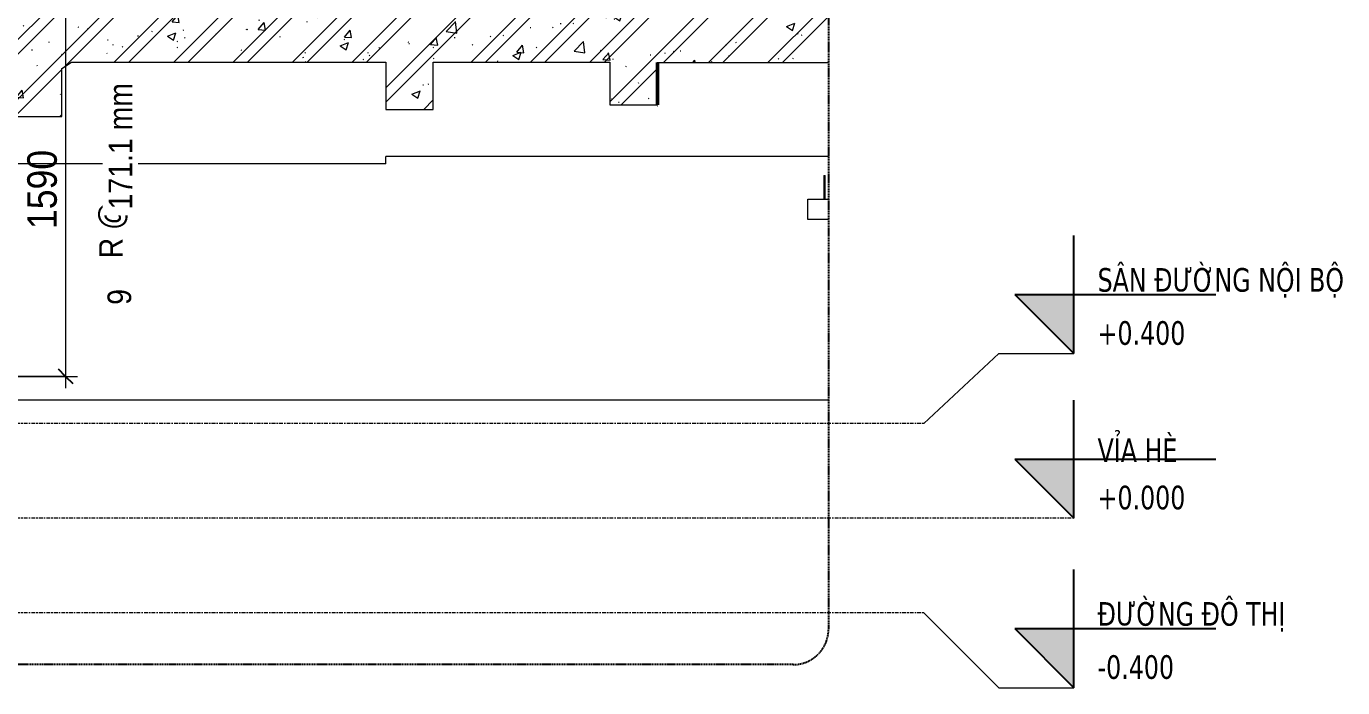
# Model space of a CAD drawing. Header units: millimetres. Extents: x 74302 to 149682, y -1785 to 49068.
# Drawn here: x 144115 to 149682, y -717 to 2082 of the extents above; entities that cross this region are included whole.
import ezdxf

# ---------------------------------------------------------------- set-up
doc = ezdxf.new("R2010")
doc.units = ezdxf.units.MM
doc.linetypes.add('Centre', pattern=[31.75, 6.35, -4.7625, 15.875, -4.7625])
doc.linetypes.add('Hidden', pattern=[7.14375, 4.7625, -2.38125])
for name, color, linetype, lineweight in [('0-3', 90, 'Continuous', 5), ('A-ANNO-DIMS', 211, 'Continuous', 9), ('A-ANNO-DIMS-50', 211, 'Continuous', 9), ('A-DETL-GENF', 92, 'Continuous', 18), ('A-DETL-GENF-3', 92, 'Hidden', 25), ('A-DETL-GENF-4', 9, 'Continuous', 18), ('A-DETL-THIN', 151, 'Continuous', 18), ('A-FLOR-LEVL', 51, 'Continuous', 9), ('A-FLOR-LEVL-1', 51, 'Continuous', 25), ('A-FLOR-LEVL-2', 51, 'Centre', 9), ('A-WALL', 113, 'Continuous', 18), ('E-LITE-EQPM', 33, 'Continuous', 18), ('S-BEAM-1', 71, 'Continuous', 5), ('S-BEAM-2', 7, 'Continuous', 18), ('S-BEAM-3', 10, 'Continuous', 50), ('S-STRS-IDEN-1', 31, 'Continuous', 9)]:
    doc.layers.add(name, color=color, linetype=linetype, lineweight=lineweight)
doc.styles.add('Tahoma_B_1', font='tahomabd.ttf', dxfattribs={"width": 0.85, "height": 100})
doc.styles.add('UTM Avo', font='', dxfattribs={"width": 0.9, "height": 125})
doc.styles.add('UTM Avo_1', font='', dxfattribs={"width": 0.9, "height": 100})
doc.styles.get('UTM Avo').set_extended_font_data('UTM Avo')
doc.styles.get('UTM Avo_1').set_extended_font_data('UTM Avo')
doc.dimstyles.new('1_Dim_chi_tiet_2_5', dxfattribs={"dimscale": 304.8, "dimtxt": 124.912619, "dimasz": 0.19685, "dimexe": 0.164042, "dimexo": 0.0625, "dimgap": 0.016404, "dimtad": 1, "dimdec": 0, "dimrnd": 5, "dimzin": 0, "dimdsep": 46, "dimtxsty": 'UTM Avo', "dimblk1": 'OBLIQUE', "dimblk2": 'OBLIQUE', "dimsah": 1, "dimcen": 0.09, "dimdle": 0.164042, "dimazin": 0, "dimtfac": 1, "dimtdec": 4, "dimtix": 1, "dimtmove": 0, "dimatfit": 3, "dimfxl": 0.328084, "dimfxlon": 1, "dimtvp": 1, "dimtolj": 1, "dimtzin": 0, "dimarcsym": 2})

# ---------------------------------------------------------------- blocks, each defined once
blk = doc.blocks.new('NCV_TKTC_KET CAU_rvt-7-TKCS_SẢNH - BẬC CẤP 5 - MẶT CẮT')
at = {"layer": 'S-BEAM-1'}
blk.add_hatch(color=256, dxfattribs=at).paths.add_polyline_path([(22436.9, 1750), (22436.9, 1928.6), (22435.3, 1928.6), (22435.3, 1750)])
at = {"layer": 'S-BEAM-2'}
for p, q in [((21288.9, 1500), (21288.9, 1530)), ((23160.5, 1530), (21288.9, 1530)), ((21288.9, 1500), (19306, 1500))]:
    blk.add_line(p, q, dxfattribs=at)
at = {"layer": 'S-BEAM-3'}
for p, q in [((22436.9, 1750), (22436.9, 1928.6)), ((22435.3, 1750), (22436.9, 1750))]:
    blk.add_line(p, q, dxfattribs=at)
blk = doc.blocks.new('EAE_STL_PENDANT_TK_15W_120cm - LIC_01-ĐÈN LED BATTEN 1_2_ P_2x20W_ ÁNH SÁNG TRẮNG 6000K_ LẮP ĐẶT NỔI_TREO TY-1359257-TKCS_SẢNH - BẬC CẤP 5 - MẶT CẮT')
at = {"layer": 'E-LITE-EQPM'}
for p, q in [((23140.9, 1450), (23140.9, 1350)), ((23140.9, 1450), (23145.9, 1450)), ((23145.9, 1350), (23145.9, 1450)), ((23073.4, 1350), (23160.5, 1350)), ((23073.4, 1348), (23073.4, 1350)), ((23073.4, 1264), (23073.4, 1348)), ((23160.5, 1264), (23073.4, 1264))]:
    blk.add_line(p, q, dxfattribs=at)
blk = doc.blocks.new('BORDER VIEW - BORDER VIEW-2200615-TKCS_SẢNH - BẬC CẤP 5 - MẶT CẮT')
at = {"layer": 'A-DETL-GENF-3'}
for p, q in [((23160.5, 5964.8), (23160.5, -470)), ((23010.5, -620), (16416.9, -620))]:
    blk.add_line(p, q, dxfattribs=at)
blk.add_arc((23010.5, -470), 150, 270, 360, dxfattribs=at)
blk = doc.blocks.new('Level - CAO ĐỘ LEVEL-350587-TKCS_SẢNH - BẬC CẤP 5 - MẶT CẮT')
at = {"layer": 'A-FLOR-LEVL'}
blk.add_hatch(color=256, dxfattribs=at).paths.add_polyline_path([(24198.2, 2450), (24198.2, 2200), (23948.2, 2450)])
at = {"layer": 'A-FLOR-LEVL-1'}
for p, q in [((24198.2, 2200), (24198.2, 2700)), ((23948.2, 2450), (24198.2, 2200)), ((23948.2, 2450), (24798.2, 2450))]:
    blk.add_line(p, q, dxfattribs=at)
blk = doc.blocks.new('DIMBLOCK45-TKCS_SẢNH - BẬC CẤP 5 - MẶT CẮT')
at = {"layer": 'A-ANNO-DIMS-50'}
for p, q in [((144281.3, 2240), (144281.3, 550)), ((144381.3, 2190), (144231.3, 2190)), ((144281.3, 2190), (144381.3, 2190)), ((143960.7, 600), (144331.3, 600)), ((144281.3, 600), (143960.7, 600))]:
    blk.add_line(p, q, dxfattribs=at)
at = {"layer": 'A-ANNO-DIMS-50', "lineweight": 25}
for p, q in [((144281.3, 2190), (144251.3, 2220)), ((144281.3, 2190), (144311.3, 2160)), ((144281.3, 600), (144251.3, 630)), ((144281.3, 600), (144311.3, 570))]:
    blk.add_line(p, q, dxfattribs=at)
at = {"layer": 'A-ANNO-DIMS-50', "color": 0, "insert": (144118.9, 1223.8), "char_height": 125, "width": 410.824, "attachment_point": 1, "rotation": 90, "line_spacing_factor": 1.110334, "style": 'UTM Avo'}
blk.add_mtext('1590', dxfattribs=at)
blk = doc.blocks.new('_Oblique')
at = {"color": 0, "linetype": 'ByBlock', "lineweight": -2}
blk.add_line((-0.5, -0.5), (0.5, 0.5), dxfattribs=at)
blk = doc.blocks.new('M_Stair Tag - Standard-143544-TKCS_SẢNH - BẬC CẤP 5 - MẶT CẮT')
at = {"layer": 'S-STRS-IDEN-1', "insert": (20076.3, 1220.7), "char_height": 100, "width": 470.25, "attachment_point": 2, "rotation": 90, "line_spacing_factor": 1.107334, "style": 'UTM Avo_1', "bg_fill": 3, "box_fill_scale": 1.25, "bg_fill_color": 256, "bg_fill_true_color": 13158600, "bg_fill_transparency": 0}
blk.add_mtext('\\pt571.5,1143,1714.5,2286,2857.5,3429,4000.5,4572,5143.5,5715,6286.5,6858,7429.5,8001,8572.5,9144,9715.5,10287,10858.5,11430,12001.5,12573,13144.5,13716,14287.5,14859,15430.5,16002,16573.5,17145,17716.5,18288;R @', dxfattribs=at)

msp = doc.modelspace()

# ---------------------------------------------------------------- hatches: boundary and pattern name
at = {"layer": 'A-DETL-GENF-4'}
h = msp.add_hatch(dxfattribs=at)
h.set_pattern_fill('FP_44', color=256, style=0, pattern_type=2)
h.set_pattern_definition([(50, (143933.1, 14200), (364.368, -31.878), [38.1, -419.1]), (355, (143933.1, 14200), (-70.486, 382.113), [30.48, -335.28]), (100.451, (143963.45, 14197.34), (293.885, 350.233), [32.38, -356.18]), (46.184, (143933.1, 14301.6), (542.158, -84.086), [57.15, -628.65]), (96.636, (143978.27, 14294.6), (474.805, 494.855), [48.57, -534.27]), (351.184, (143933.1, 14301.6), (474.81, 494.85), [45.72, -502.92]), (21, (143983.9, 14276.2), (303.2285, -204.5305), [38.1, -419.1]), (326, (143983.9, 14276.2), (123.604, 368.376), [30.48, -335.28]), (71.451, (144009.16, 14259.16), (426.834, 163.843), [32.38, -356.18]), (37.5, (143933.09, 14200), (6.1766, 169.1102), [3.353, -327.863, 3.353, -337.007, -336.55]), (37.5, (143933.09, 14200), (6.1766, 169.1102), [-671.576, 3.353, -333.197]), (7.5, (143933.09, 14200), (133.6389, 200.3615), [3.353, -190.703, 3.353, -320.243, -128.27]), (7.5, (143933.09, 14200), (133.6389, 200.3615), [-517.652, 3.353, -124.917]), (327.5, (143819.8, 14200), (271.1818, -11.4584), [3.353, -123.647, 3.353, -392.887, -525.78]), (327.5, (143819.8, 14200), (271.1818, -11.4584), [-523.24, 3.353, -522.427]), (317.5, (143769, 14200), (296.2585, 50.853), [3.353, -161.747, 3.353, -259.791, -373.38]), (317.5, (143769, 14200), (296.2585, 50.853), [-428.244, 3.353, -370.027]), (45, (143933.09, 14200), (-125.7236, 125.7236), []), (45, (143933.09, 14390.5), (-125.7236, 125.7236), [])])
h.paths.add_polyline_path([(141583.8, -620), (141883.8, -620), (141883.8, 335.7), (144065.8, 1771.7), (144065.8, 1700), (144265.8, 1700), (144265.8, 1903.4), (144306.2, 1930), (145635.8, 1930), (145635.8, 1730), (145835.8, 1730), (145835.8, 1930), (146582.2, 1930), (146582.2, 1750), (146782.2, 1750), (146782.2, 1928.6), (147507.3, 1928.6), (147507.3, 2150), (144063.8, 2150), (144063.8, 1950), (141883.8, 515.3), (141583.8, 515.3)])

# ---------------------------------------------------------------- linework, layer by layer
at = {"layer": 'A-DETL-THIN'}
for p, q in [((144265.8, 1903.4), (144306.2, 1930)), ((144265.8, 1700), (144265.8, 1903.4)), ((144306.2, 1930), (145635.8, 1930)), ((145635.8, 1930), (145635.8, 1730)), ((145835.8, 1730), (145835.8, 1930)), ((145835.8, 1930), (146582.2, 1930)), ((146582.2, 1930), (146582.2, 1750)), ((146782.2, 1750), (146782.2, 1928.6)), ((146782.2, 1928.6), (147507.3, 1928.6)), ((145635.8, 1730), (145835.8, 1730)), ((146582.2, 1750), (146782.2, 1750)), ((144065.8, 1700), (144265.8, 1700))]:
    msp.add_line(p, q, dxfattribs=at)
at = {"layer": 'A-FLOR-LEVL'}
for p, q in [((147910, 400), (148227.5, 696.3)), ((148227.5, 696.3), (148545, 696.3)), ((147910, -400), (148227.5, -717.5)), ((148227.5, -717.5), (148545, -717.5))]:
    msp.add_line(p, q, dxfattribs=at)
at = {"layer": 'A-FLOR-LEVL-2'}
for p, q in [((147910, 400), (139916.7, 400)), ((148545, 0), (139916.7, 0)), ((147910, -400), (139916.7, -400))]:
    msp.add_line(p, q, dxfattribs=at)
at = {"layer": 'A-WALL'}
msp.add_line((147507.3, 500), (142133.4, 500), dxfattribs=at)

# ---------------------------------------------------------------- block references
at = {"layer": '0-3'}
msp.add_blockref('NCV_TKTC_KET CAU_rvt-7-TKCS_SẢNH - BẬC CẤP 5 - MẶT CẮT', (124346.8, 0), dxfattribs=at)
at = {"layer": 'A-DETL-GENF'}
msp.add_blockref('BORDER VIEW - BORDER VIEW-2200615-TKCS_SẢNH - BẬC CẤP 5 - MẶT CẮT', (124346.8, 0), dxfattribs=at)
at = {"layer": 'A-FLOR-LEVL-1'}
for p in [(124346.8, -1503.7), (124346.8, -2200), (124346.8, -2917.5)]:
    msp.add_blockref('Level - CAO ĐỘ LEVEL-350587-TKCS_SẢNH - BẬC CẤP 5 - MẶT CẮT', p, dxfattribs=at)
at = {"layer": 'E-LITE-EQPM'}
msp.add_blockref('EAE_STL_PENDANT_TK_15W_120cm - LIC_01-ĐÈN LED BATTEN 1_2_ P_2x20W_ ÁNH SÁNG TRẮNG 6000K_ LẮP ĐẶT NỔI_TREO TY-1359257-TKCS_SẢNH - BẬC CẤP 5 - MẶT CẮT', (124346.8, 0), dxfattribs=at)

# ---------------------------------------------------------------- texts
at = {"layer": 'A-FLOR-LEVL', "char_height": 100, "line_spacing_factor": 0.996129, "style": 'Tahoma_B_1'}
for s, insert, width, attachment_point in [('\\pt510,1020,1530,2040,2550,3060,3570,4080,4590,5100,5610,6120,6630,7140,7650,8160,8670,9180,9690,10200,10710,11220,11730,12240,12750,13260,13770,14280,14790,15300,15810,16320;SÂN ĐƯỜNG NỘI BỘ', (148645.3, 933.4), 1256.725, 7), ('\\pt212.5,425,637.5,850,1062.5,1275,1487.5,1700,1912.5,2125,2337.5,2550,2762.5,2975,3187.5,3400,3612.5,3825,4037.5,4250,4462.5,4675,4887.5,5100,5312.5,5525,5737.5,5950,6162.5,6375,6587.5,6800;+0.400', (148645.3, 833.8), 441.575, 1), ('\\pt510,1020,1530,2040,2550,3060,3570,4080,4590,5100,5610,6120,6630,7140,7650,8160,8670,9180,9690,10200,10710,11220,11730,12240,12750,13260,13770,14280,14790,15300,15810,16320;VỈA HÈ', (148645.3, 237.2), 427.55, 7), ('\\pt212.5,425,637.5,850,1062.5,1275,1487.5,1700,1912.5,2125,2337.5,2550,2762.5,2975,3187.5,3400,3612.5,3825,4037.5,4250,4462.5,4675,4887.5,5100,5312.5,5525,5737.5,5950,6162.5,6375,6587.5,6800;+0.000', (148645.3, 137.5), 441.575, 1), ('\\pt510,1020,1530,2040,2550,3060,3570,4080,4590,5100,5610,6120,6630,7140,7650,8160,8670,9180,9690,10200,10710,11220,11730,12240,12750,13260,13770,14280,14790,15300,15810,16320;ĐƯỜNG ĐÔ THỊ', (148645.3, -480.3), 958.8, 7), ('\\pt212.5,425,637.5,850,1062.5,1275,1487.5,1700,1912.5,2125,2337.5,2550,2762.5,2975,3187.5,3400,3612.5,3825,4037.5,4250,4462.5,4675,4887.5,5100,5312.5,5525,5737.5,5950,6162.5,6375,6587.5,6800;-0.400', (148645.3, -580), 396.525, 1)]:
    msp.add_mtext(s, dxfattribs=dict(at, insert=insert, width=width, attachment_point=attachment_point))

# ---------------------------------------------------------------- dimensions: what is measured, and where the dimension line sits
at = {"layer": 'A-ANNO-DIMS'}
dim = msp.add_linear_dim(base=(144281.3, 600), p1=(144381.3, 2190), p2=(143960.7, 600), angle=90, dimstyle='1_Dim_chi_tiet_2_5', override={"dimpost": '<>', "dimfxl": 1644.691819}, dxfattribs=at)
dim.commit()
dim.dimension.update_dxf_attribs({"geometry": 'DIMBLOCK45-TKCS_SẢNH - BẬC CẤP 5 - MẶT CẮT', "text_midpoint": (144211.6, 1395)})

# ---------------------------------------------------------------- next in the draw order: block references
at = {"layer": 'S-STRS-IDEN-1'}
msp.add_blockref('M_Stair Tag - Standard-143544-TKCS_SẢNH - BẬC CẤP 5 - MẶT CẮT', (124346.8, 0), dxfattribs=at)

# ---------------------------------------------------------------- next in the draw order: texts
at = {"layer": 'S-STRS-IDEN-1', "char_height": 100, "rotation": 90, "line_spacing_factor": 1.107334, "style": 'UTM Avo_1', "bg_fill": 3, "box_fill_scale": 1.25, "bg_fill_color": 256, "bg_fill_true_color": 13158600, "bg_fill_transparency": 0}
for s, insert, width, attachment_point in [('\\pt571.5,1143,1714.5,2286,2857.5,3429,4000.5,4572,5143.5,5715,6286.5,6858,7429.5,8001,8572.5,9144,9715.5,10287,10858.5,11430,12001.5,12573,13144.5,13716,14287.5,14859,15430.5,16002,16573.5,17145,17716.5,18288;171.1 mm', (144512.9, 1306.6), 556.65, 4), ('\\pt571.5,1143,1714.5,2286,2857.5,3429,4000.5,4572,5143.5,5715,6286.5,6858,7429.5,8001,8572.5,9144,9715.5,10287,10858.5,11430,12001.5,12573,13144.5,13716,14287.5,14859,15430.5,16002,16573.5,17145,17716.5,18288;9', (144509, 969.8), 65.7, 6)]:
    msp.add_mtext(s, dxfattribs=dict(at, insert=insert, width=width, attachment_point=attachment_point))

doc.saveas('drawing.dxf')
